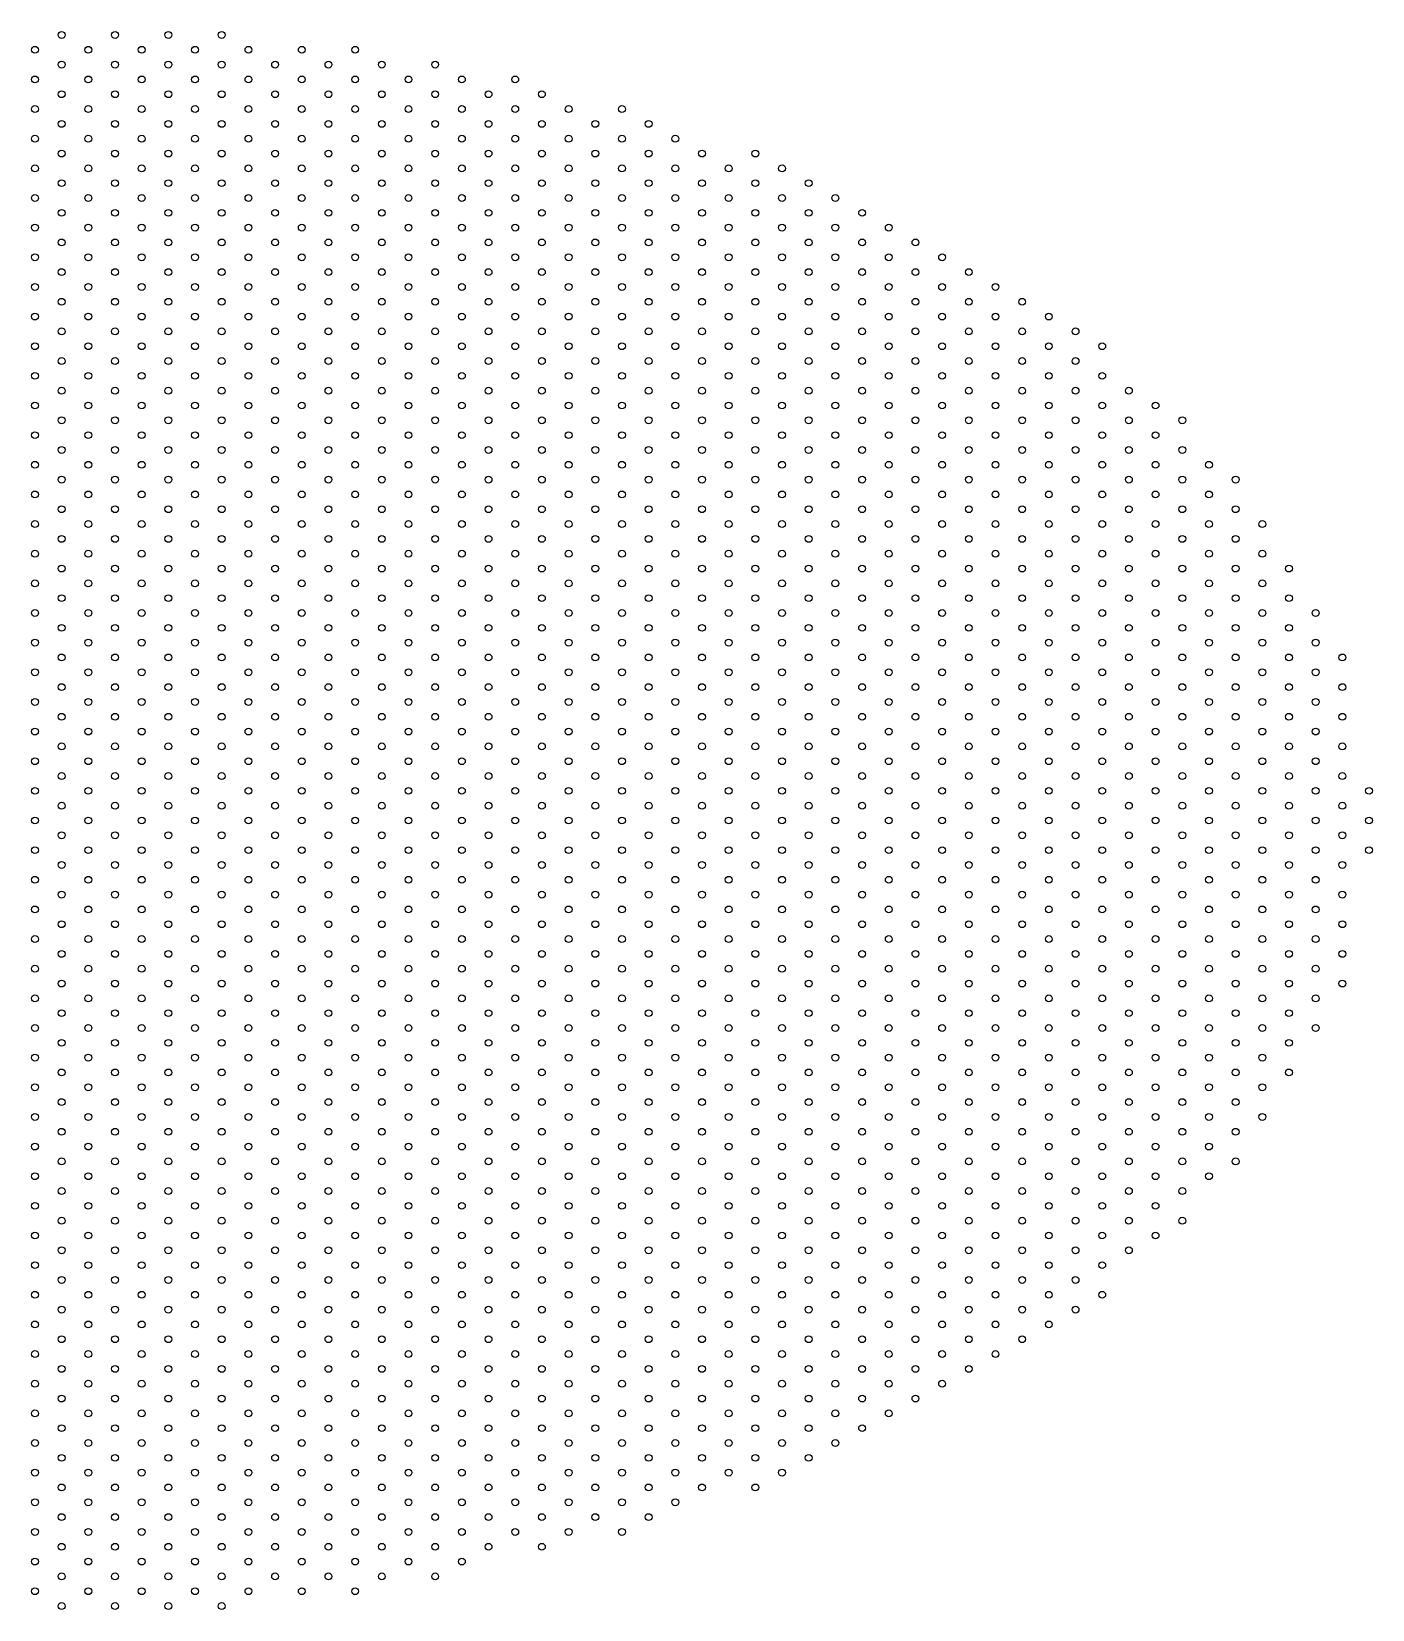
# Model space of a CAD drawing. Extents: x 13 to 806, y -460 to 4.
# Drawn here: x 412.8 to 806.3, y -459.5 to 3.6 of the extents above; entities that cross this region are included whole.
import ezdxf

# ---------------------------------------------------------------- set-up
doc = ezdxf.new("R2010")
doc.units = 0

msp = doc.modelspace()

# ---------------------------------------------------------------- linework, layer by layer
for centre in [(421.64, 2.6), (437.3, 2.6), (452.96, 2.6), (468.62, 2.6), (413.81, -1.75), (429.47, -1.75), (445.13, -1.75), (460.79, -1.75), (476.45, -1.75), (492.11, -1.75), (507.77, -1.75), (421.64, -6.1), (437.3, -6.1), (452.96, -6.1), (468.62, -6.1), (484.28, -6.1), (499.94, -6.1), (515.6, -6.1), (531.26, -6.1), (413.81, -10.45), (421.64, -14.8), (429.47, -10.45), (437.3, -14.8), (445.13, -10.45), (452.96, -14.8), (460.79, -10.45), (468.62, -14.8), (476.45, -10.45), (484.28, -14.8), (492.11, -10.45), (499.94, -14.8), (507.77, -10.45), (515.6, -14.8), (523.43, -10.45), (531.26, -14.8), (539.09, -10.45), (546.92, -14.8), (554.75, -10.45), (562.58, -14.8), (413.81, -19.15), (429.47, -19.15), (445.13, -19.15), (460.79, -19.15), (476.45, -19.15), (492.11, -19.15), (507.77, -19.15), (523.43, -19.15), (539.09, -19.15), (554.75, -19.15), (570.41, -19.15), (586.07, -19.15), (421.64, -23.5), (437.3, -23.5), (452.96, -23.5), (468.62, -23.5), (484.28, -23.5), (499.94, -23.5), (515.6, -23.5), (531.26, -23.5), (546.92, -23.5), (562.58, -23.5), (578.24, -23.5), (593.9, -23.5), (413.81, -27.85), (429.47, -27.85), (445.13, -27.85), (460.79, -27.85), (476.45, -27.85), (492.11, -27.85), (507.77, -27.85), (523.43, -27.85), (539.09, -27.85), (554.75, -27.85), (570.41, -27.85), (586.07, -27.85), (601.73, -27.85), (421.64, -32.2), (437.3, -32.2), (452.96, -32.2), (468.62, -32.2), (484.28, -32.2), (499.94, -32.2), (515.6, -32.2), (531.26, -32.2), (546.92, -32.2), (562.58, -32.2), (578.24, -32.2), (593.9, -32.2), (609.56, -32.2), (625.22, -32.2), (413.81, -36.55), (429.47, -36.55), (445.13, -36.55), (460.79, -36.55), (476.45, -36.55), (492.11, -36.55), (507.77, -36.55), (523.43, -36.55), (539.09, -36.55), (554.75, -36.55), (570.41, -36.55), (586.07, -36.55), (601.73, -36.55), (617.39, -36.55), (633.05, -36.55), (421.64, -40.9), (437.3, -40.9), (452.96, -40.9), (468.62, -40.9), (484.28, -40.9), (499.94, -40.9), (515.6, -40.9), (531.26, -40.9), (546.92, -40.9), (562.58, -40.9), (578.24, -40.9), (593.9, -40.9), (609.56, -40.9), (625.22, -40.9), (640.88, -40.9), (413.81, -45.25), (429.47, -45.25), (445.13, -45.25), (460.79, -45.25), (476.45, -45.25), (492.11, -45.25), (507.77, -45.25), (523.43, -45.25), (539.09, -45.25), (554.75, -45.25), (570.41, -45.25), (586.07, -45.25), (601.73, -45.25), (617.39, -45.25), (633.05, -45.25), (648.71, -45.25), (421.64, -49.6), (437.3, -49.6), (452.96, -49.6), (468.62, -49.6), (484.28, -49.6), (499.94, -49.6), (515.6, -49.6), (531.26, -49.6), (546.92, -49.6), (562.58, -49.6), (578.24, -49.6), (593.9, -49.6), (609.56, -49.6), (625.22, -49.6), (640.88, -49.6), (656.54, -49.6), (413.81, -53.95), (429.47, -53.95), (445.13, -53.95), (460.79, -53.95), (476.45, -53.95), (492.11, -53.95), (507.77, -53.95), (523.43, -53.95), (539.09, -53.95), (554.75, -53.95), (570.41, -53.95), (586.07, -53.95), (601.73, -53.95), (617.39, -53.95), (633.05, -53.95), (648.71, -53.95), (664.37, -53.95), (421.64, -58.3), (437.3, -58.3), (452.96, -58.3), (468.62, -58.3), (484.28, -58.3), (499.94, -58.3), (515.6, -58.3), (531.26, -58.3), (546.92, -58.3), (562.58, -58.3), (578.24, -58.3), (593.9, -58.3), (609.56, -58.3), (625.22, -58.3), (640.88, -58.3), (656.54, -58.3), (672.2, -58.3), (413.81, -62.65), (429.47, -62.65), (445.13, -62.65), (460.79, -62.65), (476.45, -62.65), (492.11, -62.65), (507.77, -62.65), (523.43, -62.65), (539.09, -62.65), (554.75, -62.65), (570.41, -62.65), (586.07, -62.65), (601.73, -62.65), (617.39, -62.65), (633.05, -62.65), (648.71, -62.65), (664.37, -62.65), (680.03, -62.65), (421.64, -67), (437.3, -67), (452.96, -67), (468.62, -67), (484.28, -67), (499.94, -67), (515.6, -67), (531.26, -67), (546.92, -67), (562.58, -67), (578.24, -67), (593.9, -67), (609.56, -67), (625.22, -67), (640.88, -67), (656.54, -67), (672.2, -67), (687.86, -67), (413.81, -71.35), (429.47, -71.35), (445.13, -71.35), (460.79, -71.35), (476.45, -71.35), (492.11, -71.35), (507.77, -71.35), (523.43, -71.35), (539.09, -71.35), (554.75, -71.35), (570.41, -71.35), (586.07, -71.35), (601.73, -71.35), (617.39, -71.35), (633.05, -71.35), (648.71, -71.35), (664.37, -71.35), (680.03, -71.35), (695.69, -71.35), (421.64, -75.7), (437.3, -75.7), (452.96, -75.7), (468.62, -75.7), (484.28, -75.7), (499.94, -75.7), (515.6, -75.7), (531.26, -75.7), (546.92, -75.7), (562.58, -75.7), (578.24, -75.7), (593.9, -75.7), (609.56, -75.7), (625.22, -75.7), (640.88, -75.7), (656.54, -75.7), (672.2, -75.7), (687.86, -75.7), (703.52, -75.7), (413.81, -80.05), (429.47, -80.05), (445.13, -80.05), (460.79, -80.05), (476.45, -80.05), (492.11, -80.05), (507.77, -80.05), (523.43, -80.05), (539.09, -80.05), (554.75, -80.05), (570.41, -80.05), (586.07, -80.05), (601.73, -80.05), (617.39, -80.05), (633.05, -80.05), (648.71, -80.05), (664.37, -80.05), (680.03, -80.05), (695.69, -80.05), (711.35, -80.05), (413.81, -88.75), (421.64, -84.4), (429.47, -88.75), (437.3, -84.4), (445.13, -88.75), (452.96, -84.4), (460.79, -88.75), (468.62, -84.4), (476.45, -88.75), (484.28, -84.4), (492.11, -88.75), (499.94, -84.4), (507.77, -88.75), (515.6, -84.4), (523.43, -88.75), (531.26, -84.4), (539.09, -88.75), (546.92, -84.4), (554.75, -88.75), (562.58, -84.4), (570.41, -88.75), (578.24, -84.4), (586.07, -88.75), (593.9, -84.4), (601.73, -88.75), (609.56, -84.4), (617.39, -88.75), (625.22, -84.4), (633.05, -88.75), (640.88, -84.4), (648.71, -88.75), (656.54, -84.4), (664.37, -88.75), (672.2, -84.4), (680.03, -88.75), (687.86, -84.4), (695.69, -88.75), (703.52, -84.4), (711.35, -88.75), (719.18, -84.4), (727.01, -88.75), (421.64, -93.1), (437.3, -93.1), (452.96, -93.1), (468.62, -93.1), (484.28, -93.1), (499.94, -93.1), (515.6, -93.1), (531.26, -93.1), (546.92, -93.1), (562.58, -93.1), (578.24, -93.1), (593.9, -93.1), (609.56, -93.1), (625.22, -93.1), (640.88, -93.1), (656.54, -93.1), (672.2, -93.1), (687.86, -93.1), (703.52, -93.1), (719.18, -93.1), (413.81, -97.45), (429.47, -97.45), (445.13, -97.45), (460.79, -97.45), (476.45, -97.45), (492.11, -97.45), (507.77, -97.45), (523.43, -97.45), (539.09, -97.45), (554.75, -97.45), (570.41, -97.45), (586.07, -97.45), (601.73, -97.45), (617.39, -97.45), (633.05, -97.45), (648.71, -97.45), (664.37, -97.45), (680.03, -97.45), (695.69, -97.45), (711.35, -97.45), (727.01, -97.45), (421.64, -101.8), (437.3, -101.8), (452.96, -101.8), (468.62, -101.8), (484.28, -101.8), (499.94, -101.8), (515.6, -101.8), (531.26, -101.8), (546.92, -101.8), (562.58, -101.8), (578.24, -101.8), (593.9, -101.8), (609.56, -101.8), (625.22, -101.8), (640.88, -101.8), (656.54, -101.8), (672.2, -101.8), (687.86, -101.8), (703.52, -101.8), (719.18, -101.8), (734.84, -101.8), (413.81, -106.15), (429.47, -106.15), (445.13, -106.15), (460.79, -106.15), (476.45, -106.15), (492.11, -106.15), (507.77, -106.15), (523.43, -106.15), (539.09, -106.15), (554.75, -106.15), (570.41, -106.15), (586.07, -106.15), (601.73, -106.15), (617.39, -106.15), (633.05, -106.15), (648.71, -106.15), (664.37, -106.15), (680.03, -106.15), (695.69, -106.15), (711.35, -106.15), (727.01, -106.15), (742.67, -106.15), (421.64, -110.5), (437.3, -110.5), (452.96, -110.5), (468.62, -110.5), (484.28, -110.5), (499.94, -110.5), (515.6, -110.5), (531.26, -110.5), (546.92, -110.5), (562.58, -110.5), (578.24, -110.5), (593.9, -110.5), (609.56, -110.5), (625.22, -110.5), (640.88, -110.5), (656.54, -110.5), (672.2, -110.5), (687.86, -110.5), (703.52, -110.5), (719.18, -110.5), (734.84, -110.5), (750.5, -110.5), (413.81, -114.85), (429.47, -114.85), (445.13, -114.85), (460.79, -114.85), (476.45, -114.85), (492.11, -114.85), (507.77, -114.85), (523.43, -114.85), (539.09, -114.85), (554.75, -114.85), (570.41, -114.85), (586.07, -114.85), (601.73, -114.85), (617.39, -114.85), (633.05, -114.85), (648.71, -114.85), (664.37, -114.85), (680.03, -114.85), (695.69, -114.85), (711.35, -114.85), (727.01, -114.85), (742.67, -114.85), (421.64, -119.2), (437.3, -119.2), (452.96, -119.2), (468.62, -119.2), (484.28, -119.2), (499.94, -119.2), (515.6, -119.2), (531.26, -119.2), (546.92, -119.2), (562.58, -119.2), (578.24, -119.2), (593.9, -119.2), (609.56, -119.2), (625.22, -119.2), (640.88, -119.2), (656.54, -119.2), (672.2, -119.2), (687.86, -119.2), (703.52, -119.2), (719.18, -119.2), (734.84, -119.2), (750.5, -119.2), (413.81, -123.55), (429.47, -123.55), (445.13, -123.55), (460.79, -123.55), (476.45, -123.55), (492.11, -123.55), (507.77, -123.55), (523.43, -123.55), (539.09, -123.55), (554.75, -123.55), (570.41, -123.55), (586.07, -123.55), (601.73, -123.55), (617.39, -123.55), (633.05, -123.55), (648.71, -123.55), (664.37, -123.55), (680.03, -123.55), (695.69, -123.55), (711.35, -123.55), (727.01, -123.55), (742.67, -123.55), (758.33, -123.55), (421.64, -127.9), (437.3, -127.9), (452.96, -127.9), (468.62, -127.9), (484.28, -127.9), (499.94, -127.9), (515.6, -127.9), (531.26, -127.9), (546.92, -127.9), (562.58, -127.9), (578.24, -127.9), (593.9, -127.9), (609.56, -127.9), (625.22, -127.9), (640.88, -127.9), (656.54, -127.9), (672.2, -127.9), (687.86, -127.9), (703.52, -127.9), (719.18, -127.9), (734.84, -127.9), (750.5, -127.9), (766.16, -127.9), (413.81, -132.25), (429.47, -132.25), (445.13, -132.25), (460.79, -132.25), (476.45, -132.25), (492.11, -132.25), (507.77, -132.25), (523.43, -132.25), (539.09, -132.25), (554.75, -132.25), (570.41, -132.25), (586.07, -132.25), (601.73, -132.25), (617.39, -132.25), (633.05, -132.25), (648.71, -132.25), (664.37, -132.25), (680.03, -132.25), (695.69, -132.25), (711.35, -132.25), (727.01, -132.25), (742.67, -132.25), (758.33, -132.25), (421.64, -136.6), (437.3, -136.6), (452.96, -136.6), (468.62, -136.6), (484.28, -136.6), (499.94, -136.6), (515.6, -136.6), (531.26, -136.6), (546.92, -136.6), (562.58, -136.6), (578.24, -136.6), (593.9, -136.6), (609.56, -136.6), (625.22, -136.6), (640.88, -136.6), (656.54, -136.6), (672.2, -136.6), (687.86, -136.6), (703.52, -136.6), (719.18, -136.6), (734.84, -136.6), (750.5, -136.6), (766.16, -136.6), (413.81, -140.95), (429.47, -140.95), (445.13, -140.95), (460.79, -140.95), (476.45, -140.95), (492.11, -140.95), (507.77, -140.95), (523.43, -140.95), (539.09, -140.95), (554.75, -140.95), (570.41, -140.95), (586.07, -140.95), (601.73, -140.95), (617.39, -140.95), (633.05, -140.95), (648.71, -140.95), (664.37, -140.95), (680.03, -140.95), (695.69, -140.95), (711.35, -140.95), (727.01, -140.95), (742.67, -140.95), (758.33, -140.95), (773.99, -140.95), (421.64, -145.3), (437.3, -145.3), (452.96, -145.3), (468.62, -145.3), (484.28, -145.3), (499.94, -145.3), (515.6, -145.3), (531.26, -145.3), (546.92, -145.3), (562.58, -145.3), (578.24, -145.3), (593.9, -145.3), (609.56, -145.3), (625.22, -145.3), (640.88, -145.3), (656.54, -145.3), (672.2, -145.3), (687.86, -145.3), (703.52, -145.3), (719.18, -145.3), (734.84, -145.3), (750.5, -145.3), (766.16, -145.3), (413.81, -149.65), (429.47, -149.65), (445.13, -149.65), (460.79, -149.65), (476.45, -149.65), (492.11, -149.65), (507.77, -149.65), (523.43, -149.65), (539.09, -149.65), (554.75, -149.65), (570.41, -149.65), (586.07, -149.65), (601.73, -149.65), (617.39, -149.65), (633.05, -149.65), (648.71, -149.65), (664.37, -149.65), (680.03, -149.65), (695.69, -149.65), (711.35, -149.65), (727.01, -149.65), (742.67, -149.65), (758.33, -149.65), (773.99, -149.65), (413.81, -158.35), (421.64, -154), (429.47, -158.35), (437.3, -154), (445.13, -158.35), (452.96, -154), (460.79, -158.35), (468.62, -154), (476.45, -158.35), (484.28, -154), (492.11, -158.35), (499.94, -154), (507.77, -158.35), (515.6, -154), (523.43, -158.35), (531.26, -154), (539.09, -158.35), (546.92, -154), (554.75, -158.35), (562.58, -154), (570.41, -158.35), (578.24, -154), (586.07, -158.35), (593.9, -154), (601.73, -158.35), (609.56, -154), (617.39, -158.35), (625.22, -154), (633.05, -158.35), (640.88, -154), (648.71, -158.35), (656.54, -154), (664.37, -158.35), (672.2, -154), (680.03, -158.35), (687.86, -154), (695.69, -158.35), (703.52, -154), (711.35, -158.35), (719.18, -154), (727.01, -158.35), (734.84, -154), (742.67, -158.35), (750.5, -154), (758.33, -158.35), (766.16, -154), (773.99, -158.35), (781.82, -154), (421.64, -162.7), (437.3, -162.7), (452.96, -162.7), (468.62, -162.7), (484.28, -162.7), (499.94, -162.7), (515.6, -162.7), (531.26, -162.7), (546.92, -162.7), (562.58, -162.7), (578.24, -162.7), (593.9, -162.7), (609.56, -162.7), (625.22, -162.7), (640.88, -162.7), (656.54, -162.7), (672.2, -162.7), (687.86, -162.7), (703.52, -162.7), (719.18, -162.7), (734.84, -162.7), (750.5, -162.7), (766.16, -162.7), (781.82, -162.7), (413.81, -167.05), (429.47, -167.05), (445.13, -167.05), (460.79, -167.05), (476.45, -167.05), (492.11, -167.05), (507.77, -167.05), (523.43, -167.05), (539.09, -167.05), (554.75, -167.05), (570.41, -167.05), (586.07, -167.05), (601.73, -167.05), (617.39, -167.05), (633.05, -167.05), (648.71, -167.05), (664.37, -167.05), (680.03, -167.05), (695.69, -167.05), (711.35, -167.05), (727.01, -167.05), (742.67, -167.05), (758.33, -167.05), (773.99, -167.05), (789.65, -167.05), (421.64, -171.4), (437.3, -171.4), (452.96, -171.4), (468.62, -171.4), (484.28, -171.4), (499.94, -171.4), (515.6, -171.4), (531.26, -171.4), (546.92, -171.4), (562.58, -171.4), (578.24, -171.4), (593.9, -171.4), (609.56, -171.4), (625.22, -171.4), (640.88, -171.4), (656.54, -171.4), (672.2, -171.4), (687.86, -171.4), (703.52, -171.4), (719.18, -171.4), (734.84, -171.4), (750.5, -171.4), (766.16, -171.4), (781.82, -171.4), (413.81, -175.75), (429.47, -175.75), (445.13, -175.75), (460.79, -175.75), (476.45, -175.75), (492.11, -175.75), (507.77, -175.75), (523.43, -175.75), (539.09, -175.75), (554.75, -175.75), (570.41, -175.75), (586.07, -175.75), (601.73, -175.75), (617.39, -175.75), (633.05, -175.75), (648.71, -175.75), (664.37, -175.75), (680.03, -175.75), (695.69, -175.75), (711.35, -175.75), (727.01, -175.75), (742.67, -175.75), (758.33, -175.75), (773.99, -175.75), (789.65, -175.75), (421.64, -180.1), (437.3, -180.1), (452.96, -180.1), (468.62, -180.1), (484.28, -180.1), (499.94, -180.1), (515.6, -180.1), (531.26, -180.1), (546.92, -180.1), (562.58, -180.1), (578.24, -180.1), (593.9, -180.1), (609.56, -180.1), (625.22, -180.1), (640.88, -180.1), (656.54, -180.1), (672.2, -180.1), (687.86, -180.1), (703.52, -180.1), (719.18, -180.1), (734.84, -180.1), (750.5, -180.1), (766.16, -180.1), (781.82, -180.1), (797.48, -180.1), (413.81, -184.45), (429.47, -184.45), (445.13, -184.45), (460.79, -184.45), (476.45, -184.45), (492.11, -184.45), (507.77, -184.45), (523.43, -184.45), (539.09, -184.45), (554.75, -184.45), (570.41, -184.45), (586.07, -184.45), (601.73, -184.45), (617.39, -184.45), (633.05, -184.45), (648.71, -184.45), (664.37, -184.45), (680.03, -184.45), (695.69, -184.45), (711.35, -184.45), (727.01, -184.45), (742.67, -184.45), (758.33, -184.45), (773.99, -184.45), (789.65, -184.45), (421.64, -188.8), (437.3, -188.8), (452.96, -188.8), (468.62, -188.8), (484.28, -188.8), (499.94, -188.8), (515.6, -188.8), (531.26, -188.8), (546.92, -188.8), (562.58, -188.8), (578.24, -188.8), (593.9, -188.8), (609.56, -188.8), (625.22, -188.8), (640.88, -188.8), (656.54, -188.8), (672.2, -188.8), (687.86, -188.8), (703.52, -188.8), (719.18, -188.8), (734.84, -188.8), (750.5, -188.8), (766.16, -188.8), (781.82, -188.8), (797.48, -188.8), (413.81, -193.15), (429.47, -193.15), (445.13, -193.15), (460.79, -193.15), (476.45, -193.15), (492.11, -193.15), (507.77, -193.15), (523.43, -193.15), (539.09, -193.15), (554.75, -193.15), (570.41, -193.15), (586.07, -193.15), (601.73, -193.15), (617.39, -193.15), (633.05, -193.15), (648.71, -193.15), (664.37, -193.15), (680.03, -193.15), (695.69, -193.15), (711.35, -193.15), (727.01, -193.15), (742.67, -193.15), (758.33, -193.15), (773.99, -193.15), (789.65, -193.15), (421.64, -197.5), (437.3, -197.5), (452.96, -197.5), (468.62, -197.5), (484.28, -197.5), (499.94, -197.5), (515.6, -197.5), (531.26, -197.5), (546.92, -197.5), (562.58, -197.5), (578.24, -197.5), (593.9, -197.5), (609.56, -197.5), (625.22, -197.5), (640.88, -197.5), (656.54, -197.5), (672.2, -197.5), (687.86, -197.5), (703.52, -197.5), (719.18, -197.5), (734.84, -197.5), (750.5, -197.5), (766.16, -197.5), (781.82, -197.5), (797.48, -197.5), (413.81, -201.85), (429.47, -201.85), (445.13, -201.85), (460.79, -201.85), (476.45, -201.85), (492.11, -201.85), (507.77, -201.85), (523.43, -201.85), (539.09, -201.85), (554.75, -201.85), (570.41, -201.85), (586.07, -201.85), (601.73, -201.85), (617.39, -201.85), (633.05, -201.85), (648.71, -201.85), (664.37, -201.85), (680.03, -201.85), (695.69, -201.85), (711.35, -201.85), (727.01, -201.85), (742.67, -201.85), (758.33, -201.85), (773.99, -201.85), (789.65, -201.85), (421.64, -206.2), (437.3, -206.2), (452.96, -206.2), (468.62, -206.2), (484.28, -206.2), (499.94, -206.2), (515.6, -206.2), (531.26, -206.2), (546.92, -206.2), (562.58, -206.2), (578.24, -206.2), (593.9, -206.2), (609.56, -206.2), (625.22, -206.2), (640.88, -206.2), (656.54, -206.2), (672.2, -206.2), (687.86, -206.2), (703.52, -206.2), (719.18, -206.2), (734.84, -206.2), (750.5, -206.2), (766.16, -206.2), (781.82, -206.2), (797.48, -206.2), (413.81, -210.55), (429.47, -210.55), (445.13, -210.55), (460.79, -210.55), (476.45, -210.55), (492.11, -210.55), (507.77, -210.55), (523.43, -210.55), (539.09, -210.55), (554.75, -210.55), (570.41, -210.55), (586.07, -210.55), (601.73, -210.55), (617.39, -210.55), (633.05, -210.55), (648.71, -210.55), (664.37, -210.55), (680.03, -210.55), (695.69, -210.55), (711.35, -210.55), (727.01, -210.55), (742.67, -210.55), (758.33, -210.55), (773.99, -210.55), (789.65, -210.55), (421.64, -214.9), (437.3, -214.9), (452.96, -214.9), (468.62, -214.9), (484.28, -214.9), (499.94, -214.9), (515.6, -214.9), (531.26, -214.9), (546.92, -214.9), (562.58, -214.9), (578.24, -214.9), (593.9, -214.9), (609.56, -214.9), (625.22, -214.9), (640.88, -214.9), (656.54, -214.9), (672.2, -214.9), (687.86, -214.9), (703.52, -214.9), (719.18, -214.9), (734.84, -214.9), (750.5, -214.9), (766.16, -214.9), (781.82, -214.9), (797.48, -214.9), (413.81, -219.25), (429.47, -219.25), (445.13, -219.25), (460.79, -219.25), (476.45, -219.25), (492.11, -219.25), (507.77, -219.25), (523.43, -219.25), (539.09, -219.25), (554.75, -219.25), (570.41, -219.25), (586.07, -219.25), (601.73, -219.25), (617.39, -219.25), (633.05, -219.25), (648.71, -219.25), (664.37, -219.25), (680.03, -219.25), (695.69, -219.25), (711.35, -219.25), (727.01, -219.25), (742.67, -219.25), (758.33, -219.25), (773.99, -219.25), (789.65, -219.25), (805.31, -219.25), (421.64, -223.6), (437.3, -223.6), (452.96, -223.6), (468.62, -223.6), (484.28, -223.6), (499.94, -223.6), (515.6, -223.6), (531.26, -223.6), (546.92, -223.6), (562.58, -223.6), (578.24, -223.6), (593.9, -223.6), (609.56, -223.6), (625.22, -223.6), (640.88, -223.6), (656.54, -223.6), (672.2, -223.6), (687.86, -223.6), (703.52, -223.6), (719.18, -223.6), (734.84, -223.6), (750.5, -223.6), (766.16, -223.6), (781.82, -223.6), (797.48, -223.6), (413.81, -227.95), (421.64, -232.3), (429.47, -227.95), (437.3, -232.3), (445.13, -227.95), (452.96, -232.3), (460.79, -227.95), (468.62, -232.3), (476.45, -227.95), (484.28, -232.3), (492.11, -227.95), (499.94, -232.3), (507.77, -227.95), (515.6, -232.3), (523.43, -227.95), (531.26, -232.3), (539.09, -227.95), (546.92, -232.3), (554.75, -227.95), (562.58, -232.3), (570.41, -227.95), (578.24, -232.3), (586.07, -227.95), (593.9, -232.3), (601.73, -227.95), (609.56, -232.3), (617.39, -227.95), (625.22, -232.3), (633.05, -227.95), (640.88, -232.3), (648.71, -227.95), (656.54, -232.3), (664.37, -227.95), (672.2, -232.3), (680.03, -227.95), (687.86, -232.3), (695.69, -227.95), (703.52, -232.3), (711.35, -227.95), (719.18, -232.3), (727.01, -227.95), (734.84, -232.3), (742.67, -227.95), (750.5, -232.3), (758.33, -227.95), (766.16, -232.3), (773.99, -227.95), (781.82, -232.3), (789.65, -227.95), (797.48, -232.3), (805.31, -227.95), (413.81, -236.65), (429.47, -236.65), (445.13, -236.65), (460.79, -236.65), (476.45, -236.65), (492.11, -236.65), (507.77, -236.65), (523.43, -236.65), (539.09, -236.65), (554.75, -236.65), (570.41, -236.65), (586.07, -236.65), (601.73, -236.65), (617.39, -236.65), (633.05, -236.65), (648.71, -236.65), (664.37, -236.65), (680.03, -236.65), (695.69, -236.65), (711.35, -236.65), (727.01, -236.65), (742.67, -236.65), (758.33, -236.65), (773.99, -236.65), (789.65, -236.65), (805.31, -236.65), (421.64, -241), (437.3, -241), (452.96, -241), (468.62, -241), (484.28, -241), (499.94, -241), (515.6, -241), (531.26, -241), (546.92, -241), (562.58, -241), (578.24, -241), (593.9, -241), (609.56, -241), (625.22, -241), (640.88, -241), (656.54, -241), (672.2, -241), (687.86, -241), (703.52, -241), (719.18, -241), (734.84, -241), (750.5, -241), (766.16, -241), (781.82, -241), (797.48, -241), (413.81, -245.35), (429.47, -245.35), (445.13, -245.35), (460.79, -245.35), (476.45, -245.35), (492.11, -245.35), (507.77, -245.35), (523.43, -245.35), (539.09, -245.35), (554.75, -245.35), (570.41, -245.35), (586.07, -245.35), (601.73, -245.35), (617.39, -245.35), (633.05, -245.35), (648.71, -245.35), (664.37, -245.35), (680.03, -245.35), (695.69, -245.35), (711.35, -245.35), (727.01, -245.35), (742.67, -245.35), (758.33, -245.35), (773.99, -245.35), (789.65, -245.35), (421.64, -249.7), (437.3, -249.7), (452.96, -249.7), (468.62, -249.7), (484.28, -249.7), (499.94, -249.7), (515.6, -249.7), (531.26, -249.7), (546.92, -249.7), (562.58, -249.7), (578.24, -249.7), (593.9, -249.7), (609.56, -249.7), (625.22, -249.7), (640.88, -249.7), (656.54, -249.7), (672.2, -249.7), (687.86, -249.7), (703.52, -249.7), (719.18, -249.7), (734.84, -249.7), (750.5, -249.7), (766.16, -249.7), (781.82, -249.7), (797.48, -249.7), (413.81, -254.05), (429.47, -254.05), (445.13, -254.05), (460.79, -254.05), (476.45, -254.05), (492.11, -254.05), (507.77, -254.05), (523.43, -254.05), (539.09, -254.05), (554.75, -254.05), (570.41, -254.05), (586.07, -254.05), (601.73, -254.05), (617.39, -254.05), (633.05, -254.05), (648.71, -254.05), (664.37, -254.05), (680.03, -254.05), (695.69, -254.05), (711.35, -254.05), (727.01, -254.05), (742.67, -254.05), (758.33, -254.05), (773.99, -254.05), (789.65, -254.05), (421.64, -258.4), (437.3, -258.4), (452.96, -258.4), (468.62, -258.4), (484.28, -258.4), (499.94, -258.4), (515.6, -258.4), (531.26, -258.4), (546.92, -258.4), (562.58, -258.4), (578.24, -258.4), (593.9, -258.4), (609.56, -258.4), (625.22, -258.4), (640.88, -258.4), (656.54, -258.4), (672.2, -258.4), (687.86, -258.4), (703.52, -258.4), (719.18, -258.4), (734.84, -258.4), (750.5, -258.4), (766.16, -258.4), (781.82, -258.4), (797.48, -258.4), (413.81, -262.75), (429.47, -262.75), (445.13, -262.75), (460.79, -262.75), (476.45, -262.75), (492.11, -262.75), (507.77, -262.75), (523.43, -262.75), (539.09, -262.75), (554.75, -262.75), (570.41, -262.75), (586.07, -262.75), (601.73, -262.75), (617.39, -262.75), (633.05, -262.75), (648.71, -262.75), (664.37, -262.75), (680.03, -262.75), (695.69, -262.75), (711.35, -262.75), (727.01, -262.75), (742.67, -262.75), (758.33, -262.75), (773.99, -262.75), (789.65, -262.75), (421.64, -267.1), (437.3, -267.1), (452.96, -267.1), (468.62, -267.1), (484.28, -267.1), (499.94, -267.1), (515.6, -267.1), (531.26, -267.1), (546.92, -267.1), (562.58, -267.1), (578.24, -267.1), (593.9, -267.1), (609.56, -267.1), (625.22, -267.1), (640.88, -267.1), (656.54, -267.1), (672.2, -267.1), (687.86, -267.1), (703.52, -267.1), (719.18, -267.1), (734.84, -267.1), (750.5, -267.1), (766.16, -267.1), (781.82, -267.1), (797.48, -267.1), (413.81, -271.45), (429.47, -271.45), (445.13, -271.45), (460.79, -271.45), (476.45, -271.45), (492.11, -271.45), (507.77, -271.45), (523.43, -271.45), (539.09, -271.45), (554.75, -271.45), (570.41, -271.45), (586.07, -271.45), (601.73, -271.45), (617.39, -271.45), (633.05, -271.45), (648.71, -271.45), (664.37, -271.45), (680.03, -271.45), (695.69, -271.45), (711.35, -271.45), (727.01, -271.45), (742.67, -271.45), (758.33, -271.45), (773.99, -271.45), (789.65, -271.45), (421.64, -275.8), (437.3, -275.8), (452.96, -275.8), (468.62, -275.8), (484.28, -275.8), (499.94, -275.8), (515.6, -275.8), (531.26, -275.8), (546.92, -275.8), (562.58, -275.8), (578.24, -275.8), (593.9, -275.8), (609.56, -275.8), (625.22, -275.8), (640.88, -275.8), (656.54, -275.8), (672.2, -275.8), (687.86, -275.8), (703.52, -275.8), (719.18, -275.8), (734.84, -275.8), (750.5, -275.8), (766.16, -275.8), (781.82, -275.8), (797.48, -275.8), (413.81, -280.15), (429.47, -280.15), (445.13, -280.15), (460.79, -280.15), (476.45, -280.15), (492.11, -280.15), (507.77, -280.15), (523.43, -280.15), (539.09, -280.15), (554.75, -280.15), (570.41, -280.15), (586.07, -280.15), (601.73, -280.15), (617.39, -280.15), (633.05, -280.15), (648.71, -280.15), (664.37, -280.15), (680.03, -280.15), (695.69, -280.15), (711.35, -280.15), (727.01, -280.15), (742.67, -280.15), (758.33, -280.15), (773.99, -280.15), (789.65, -280.15), (421.64, -284.5), (437.3, -284.5), (452.96, -284.5), (468.62, -284.5), (484.28, -284.5), (499.94, -284.5), (515.6, -284.5), (531.26, -284.5), (546.92, -284.5), (562.58, -284.5), (578.24, -284.5), (593.9, -284.5), (609.56, -284.5), (625.22, -284.5), (640.88, -284.5), (656.54, -284.5), (672.2, -284.5), (687.86, -284.5), (703.52, -284.5), (719.18, -284.5), (734.84, -284.5), (750.5, -284.5), (766.16, -284.5), (781.82, -284.5), (413.81, -288.85), (429.47, -288.85), (445.13, -288.85), (460.79, -288.85), (476.45, -288.85), (492.11, -288.85), (507.77, -288.85), (523.43, -288.85), (539.09, -288.85), (554.75, -288.85), (570.41, -288.85), (586.07, -288.85), (601.73, -288.85), (617.39, -288.85), (633.05, -288.85), (648.71, -288.85), (664.37, -288.85), (680.03, -288.85), (695.69, -288.85), (711.35, -288.85), (727.01, -288.85), (742.67, -288.85), (758.33, -288.85), (773.99, -288.85), (789.65, -288.85), (421.64, -293.2), (437.3, -293.2), (452.96, -293.2), (468.62, -293.2), (484.28, -293.2), (499.94, -293.2), (515.6, -293.2), (531.26, -293.2), (546.92, -293.2), (562.58, -293.2), (578.24, -293.2), (593.9, -293.2), (609.56, -293.2), (625.22, -293.2), (640.88, -293.2), (656.54, -293.2), (672.2, -293.2), (687.86, -293.2), (703.52, -293.2), (719.18, -293.2), (734.84, -293.2), (750.5, -293.2), (766.16, -293.2), (781.82, -293.2), (413.81, -297.55), (421.64, -301.9), (429.47, -297.55), (437.3, -301.9), (445.13, -297.55), (452.96, -301.9), (460.79, -297.55), (468.62, -301.9), (476.45, -297.55), (484.28, -301.9), (492.11, -297.55), (499.94, -301.9), (507.77, -297.55), (515.6, -301.9), (523.43, -297.55), (531.26, -301.9), (539.09, -297.55), (546.92, -301.9), (554.75, -297.55), (562.58, -301.9), (570.41, -297.55), (578.24, -301.9), (586.07, -297.55), (593.9, -301.9), (601.73, -297.55), (609.56, -301.9), (617.39, -297.55), (625.22, -301.9), (633.05, -297.55), (640.88, -301.9), (648.71, -297.55), (656.54, -301.9), (664.37, -297.55), (672.2, -301.9), (680.03, -297.55), (687.86, -301.9), (695.69, -297.55), (703.52, -301.9), (711.35, -297.55), (719.18, -301.9), (727.01, -297.55), (734.84, -301.9), (742.67, -297.55), (750.5, -301.9), (758.33, -297.55), (766.16, -301.9), (773.99, -297.55), (781.82, -301.9), (413.81, -306.25), (429.47, -306.25), (445.13, -306.25), (460.79, -306.25), (476.45, -306.25), (492.11, -306.25), (507.77, -306.25), (523.43, -306.25), (539.09, -306.25), (554.75, -306.25), (570.41, -306.25), (586.07, -306.25), (601.73, -306.25), (617.39, -306.25), (633.05, -306.25), (648.71, -306.25), (664.37, -306.25), (680.03, -306.25), (695.69, -306.25), (711.35, -306.25), (727.01, -306.25), (742.67, -306.25), (758.33, -306.25), (773.99, -306.25), (421.64, -310.6), (437.3, -310.6), (452.96, -310.6), (468.62, -310.6), (484.28, -310.6), (499.94, -310.6), (515.6, -310.6), (531.26, -310.6), (546.92, -310.6), (562.58, -310.6), (578.24, -310.6), (593.9, -310.6), (609.56, -310.6), (625.22, -310.6), (640.88, -310.6), (656.54, -310.6), (672.2, -310.6), (687.86, -310.6), (703.52, -310.6), (719.18, -310.6), (734.84, -310.6), (750.5, -310.6), (766.16, -310.6), (413.81, -314.95), (429.47, -314.95), (445.13, -314.95), (460.79, -314.95), (476.45, -314.95), (492.11, -314.95), (507.77, -314.95), (523.43, -314.95), (539.09, -314.95), (554.75, -314.95), (570.41, -314.95), (586.07, -314.95), (601.73, -314.95), (617.39, -314.95), (633.05, -314.95), (648.71, -314.95), (664.37, -314.95), (680.03, -314.95), (695.69, -314.95), (711.35, -314.95), (727.01, -314.95), (742.67, -314.95), (758.33, -314.95), (773.99, -314.95), (421.64, -319.3), (437.3, -319.3), (452.96, -319.3), (468.62, -319.3), (484.28, -319.3), (499.94, -319.3), (515.6, -319.3), (531.26, -319.3), (546.92, -319.3), (562.58, -319.3), (578.24, -319.3), (593.9, -319.3), (609.56, -319.3), (625.22, -319.3), (640.88, -319.3), (656.54, -319.3), (672.2, -319.3), (687.86, -319.3), (703.52, -319.3), (719.18, -319.3), (734.84, -319.3), (750.5, -319.3), (766.16, -319.3), (413.81, -323.65), (429.47, -323.65), (445.13, -323.65), (460.79, -323.65), (476.45, -323.65), (492.11, -323.65), (507.77, -323.65), (523.43, -323.65), (539.09, -323.65), (554.75, -323.65), (570.41, -323.65), (586.07, -323.65), (601.73, -323.65), (617.39, -323.65), (633.05, -323.65), (648.71, -323.65), (664.37, -323.65), (680.03, -323.65), (695.69, -323.65), (711.35, -323.65), (727.01, -323.65), (742.67, -323.65), (758.33, -323.65), (421.64, -328), (437.3, -328), (452.96, -328), (468.62, -328), (484.28, -328), (499.94, -328), (515.6, -328), (531.26, -328), (546.92, -328), (562.58, -328), (578.24, -328), (593.9, -328), (609.56, -328), (625.22, -328), (640.88, -328), (656.54, -328), (672.2, -328), (687.86, -328), (703.52, -328), (719.18, -328), (734.84, -328), (750.5, -328), (766.16, -328), (413.81, -332.35), (429.47, -332.35), (445.13, -332.35), (460.79, -332.35), (476.45, -332.35), (492.11, -332.35), (507.77, -332.35), (523.43, -332.35), (539.09, -332.35), (554.75, -332.35), (570.41, -332.35), (586.07, -332.35), (601.73, -332.35), (617.39, -332.35), (633.05, -332.35), (648.71, -332.35), (664.37, -332.35), (680.03, -332.35), (695.69, -332.35), (711.35, -332.35), (727.01, -332.35), (742.67, -332.35), (758.33, -332.35), (421.64, -336.7), (437.3, -336.7), (452.96, -336.7), (468.62, -336.7), (484.28, -336.7), (499.94, -336.7), (515.6, -336.7), (531.26, -336.7), (546.92, -336.7), (562.58, -336.7), (578.24, -336.7), (593.9, -336.7), (609.56, -336.7), (625.22, -336.7), (640.88, -336.7), (656.54, -336.7), (672.2, -336.7), (687.86, -336.7), (703.52, -336.7), (719.18, -336.7), (734.84, -336.7), (750.5, -336.7), (413.81, -341.05), (429.47, -341.05), (445.13, -341.05), (460.79, -341.05), (476.45, -341.05), (492.11, -341.05), (507.77, -341.05), (523.43, -341.05), (539.09, -341.05), (554.75, -341.05), (570.41, -341.05), (586.07, -341.05), (601.73, -341.05), (617.39, -341.05), (633.05, -341.05), (648.71, -341.05), (664.37, -341.05), (680.03, -341.05), (695.69, -341.05), (711.35, -341.05), (727.01, -341.05), (742.67, -341.05), (421.64, -345.4), (437.3, -345.4), (452.96, -345.4), (468.62, -345.4), (484.28, -345.4), (499.94, -345.4), (515.6, -345.4), (531.26, -345.4), (546.92, -345.4), (562.58, -345.4), (578.24, -345.4), (593.9, -345.4), (609.56, -345.4), (625.22, -345.4), (640.88, -345.4), (656.54, -345.4), (672.2, -345.4), (687.86, -345.4), (703.52, -345.4), (719.18, -345.4), (734.84, -345.4), (750.5, -345.4), (413.81, -349.75), (429.47, -349.75), (445.13, -349.75), (460.79, -349.75), (476.45, -349.75), (492.11, -349.75), (507.77, -349.75), (523.43, -349.75), (539.09, -349.75), (554.75, -349.75), (570.41, -349.75), (586.07, -349.75), (601.73, -349.75), (617.39, -349.75), (633.05, -349.75), (648.71, -349.75), (664.37, -349.75), (680.03, -349.75), (695.69, -349.75), (711.35, -349.75), (727.01, -349.75), (742.67, -349.75), (421.64, -354.1), (437.3, -354.1), (452.96, -354.1), (468.62, -354.1), (484.28, -354.1), (499.94, -354.1), (515.6, -354.1), (531.26, -354.1), (546.92, -354.1), (562.58, -354.1), (578.24, -354.1), (593.9, -354.1), (609.56, -354.1), (625.22, -354.1), (640.88, -354.1), (656.54, -354.1), (672.2, -354.1), (687.86, -354.1), (703.52, -354.1), (719.18, -354.1), (734.84, -354.1), (413.81, -358.45), (429.47, -358.45), (445.13, -358.45), (460.79, -358.45), (476.45, -358.45), (492.11, -358.45), (507.77, -358.45), (523.43, -358.45), (539.09, -358.45), (554.75, -358.45), (570.41, -358.45), (586.07, -358.45), (601.73, -358.45), (617.39, -358.45), (633.05, -358.45), (648.71, -358.45), (664.37, -358.45), (680.03, -358.45), (695.69, -358.45), (711.35, -358.45), (727.01, -358.45), (421.64, -362.8), (437.3, -362.8), (452.96, -362.8), (468.62, -362.8), (484.28, -362.8), (499.94, -362.8), (515.6, -362.8), (531.26, -362.8), (546.92, -362.8), (562.58, -362.8), (578.24, -362.8), (593.9, -362.8), (609.56, -362.8), (625.22, -362.8), (640.88, -362.8), (656.54, -362.8), (672.2, -362.8), (687.86, -362.8), (703.52, -362.8), (719.18, -362.8), (413.81, -367.15), (429.47, -367.15), (445.13, -367.15), (460.79, -367.15), (476.45, -367.15), (492.11, -367.15), (507.77, -367.15), (523.43, -367.15), (539.09, -367.15), (554.75, -367.15), (570.41, -367.15), (586.07, -367.15), (601.73, -367.15), (617.39, -367.15), (633.05, -367.15), (648.71, -367.15), (664.37, -367.15), (680.03, -367.15), (695.69, -367.15), (711.35, -367.15), (727.01, -367.15), (413.81, -375.85), (421.64, -371.5), (429.47, -375.85), (437.3, -371.5), (445.13, -375.85), (452.96, -371.5), (460.79, -375.85), (468.62, -371.5), (476.45, -375.85), (484.28, -371.5), (492.11, -375.85), (499.94, -371.5), (507.77, -375.85), (515.6, -371.5), (523.43, -375.85), (531.26, -371.5), (539.09, -375.85), (546.92, -371.5), (554.75, -375.85), (562.58, -371.5), (570.41, -375.85), (578.24, -371.5), (586.07, -375.85), (593.9, -371.5), (601.73, -375.85), (609.56, -371.5), (617.39, -375.85), (625.22, -371.5), (633.05, -375.85), (640.88, -371.5), (648.71, -375.85), (656.54, -371.5), (664.37, -375.85), (672.2, -371.5), (680.03, -375.85), (687.86, -371.5), (695.69, -375.85), (703.52, -371.5), (711.35, -375.85), (719.18, -371.5), (421.64, -380.2), (437.3, -380.2), (452.96, -380.2), (468.62, -380.2), (484.28, -380.2), (499.94, -380.2), (515.6, -380.2), (531.26, -380.2), (546.92, -380.2), (562.58, -380.2), (578.24, -380.2), (593.9, -380.2), (609.56, -380.2), (625.22, -380.2), (640.88, -380.2), (656.54, -380.2), (672.2, -380.2), (687.86, -380.2), (703.52, -380.2), (413.81, -384.55), (429.47, -384.55), (445.13, -384.55), (460.79, -384.55), (476.45, -384.55), (492.11, -384.55), (507.77, -384.55), (523.43, -384.55), (539.09, -384.55), (554.75, -384.55), (570.41, -384.55), (586.07, -384.55), (601.73, -384.55), (617.39, -384.55), (633.05, -384.55), (648.71, -384.55), (664.37, -384.55), (680.03, -384.55), (695.69, -384.55), (421.64, -388.9), (437.3, -388.9), (452.96, -388.9), (468.62, -388.9), (484.28, -388.9), (499.94, -388.9), (515.6, -388.9), (531.26, -388.9), (546.92, -388.9), (562.58, -388.9), (578.24, -388.9), (593.9, -388.9), (609.56, -388.9), (625.22, -388.9), (640.88, -388.9), (656.54, -388.9), (672.2, -388.9), (687.86, -388.9), (413.81, -393.25), (429.47, -393.25), (445.13, -393.25), (460.79, -393.25), (476.45, -393.25), (492.11, -393.25), (507.77, -393.25), (523.43, -393.25), (539.09, -393.25), (554.75, -393.25), (570.41, -393.25), (586.07, -393.25), (601.73, -393.25), (617.39, -393.25), (633.05, -393.25), (648.71, -393.25), (664.37, -393.25), (680.03, -393.25), (421.64, -397.6), (437.3, -397.6), (452.96, -397.6), (468.62, -397.6), (484.28, -397.6), (499.94, -397.6), (515.6, -397.6), (531.26, -397.6), (546.92, -397.6), (562.58, -397.6), (578.24, -397.6), (593.9, -397.6), (609.56, -397.6), (625.22, -397.6), (640.88, -397.6), (656.54, -397.6), (672.2, -397.6), (413.81, -401.95), (429.47, -401.95), (445.13, -401.95), (460.79, -401.95), (476.45, -401.95), (492.11, -401.95), (507.77, -401.95), (523.43, -401.95), (539.09, -401.95), (554.75, -401.95), (570.41, -401.95), (586.07, -401.95), (601.73, -401.95), (617.39, -401.95), (633.05, -401.95), (648.71, -401.95), (664.37, -401.95), (421.64, -406.3), (437.3, -406.3), (452.96, -406.3), (468.62, -406.3), (484.28, -406.3), (499.94, -406.3), (515.6, -406.3), (531.26, -406.3), (546.92, -406.3), (562.58, -406.3), (578.24, -406.3), (593.9, -406.3), (609.56, -406.3), (625.22, -406.3), (640.88, -406.3), (656.54, -406.3), (413.81, -410.65), (429.47, -410.65), (445.13, -410.65), (460.79, -410.65), (476.45, -410.65), (492.11, -410.65), (507.77, -410.65), (523.43, -410.65), (539.09, -410.65), (554.75, -410.65), (570.41, -410.65), (586.07, -410.65), (601.73, -410.65), (617.39, -410.65), (633.05, -410.65), (648.71, -410.65), (421.64, -415), (437.3, -415), (452.96, -415), (468.62, -415), (484.28, -415), (499.94, -415), (515.6, -415), (531.26, -415), (546.92, -415), (562.58, -415), (578.24, -415), (593.9, -415), (609.56, -415), (625.22, -415), (640.88, -415), (413.81, -419.35), (429.47, -419.35), (445.13, -419.35), (460.79, -419.35), (476.45, -419.35), (492.11, -419.35), (507.77, -419.35), (523.43, -419.35), (539.09, -419.35), (554.75, -419.35), (570.41, -419.35), (586.07, -419.35), (601.73, -419.35), (617.39, -419.35), (633.05, -419.35), (421.64, -423.7), (437.3, -423.7), (452.96, -423.7), (468.62, -423.7), (484.28, -423.7), (499.94, -423.7), (515.6, -423.7), (531.26, -423.7), (546.92, -423.7), (562.58, -423.7), (578.24, -423.7), (593.9, -423.7), (609.56, -423.7), (625.22, -423.7), (413.81, -428.05), (429.47, -428.05), (445.13, -428.05), (460.79, -428.05), (476.45, -428.05), (492.11, -428.05), (507.77, -428.05), (523.43, -428.05), (539.09, -428.05), (554.75, -428.05), (570.41, -428.05), (586.07, -428.05), (601.73, -428.05), (421.64, -432.4), (437.3, -432.4), (452.96, -432.4), (468.62, -432.4), (484.28, -432.4), (499.94, -432.4), (515.6, -432.4), (531.26, -432.4), (546.92, -432.4), (562.58, -432.4), (578.24, -432.4), (593.9, -432.4), (413.81, -436.75), (429.47, -436.75), (445.13, -436.75), (460.79, -436.75), (476.45, -436.75), (492.11, -436.75), (507.77, -436.75), (523.43, -436.75), (539.09, -436.75), (554.75, -436.75), (570.41, -436.75), (586.07, -436.75), (413.81, -445.45), (421.64, -441.1), (429.47, -445.45), (437.3, -441.1), (445.13, -445.45), (452.96, -441.1), (460.79, -445.45), (468.62, -441.1), (476.45, -445.45), (484.28, -441.1), (492.11, -445.45), (499.94, -441.1), (507.77, -445.45), (515.6, -441.1), (523.43, -445.45), (531.26, -441.1), (539.09, -445.45), (546.92, -441.1), (562.58, -441.1), (421.64, -449.8), (437.3, -449.8), (452.96, -449.8), (468.62, -449.8), (484.28, -449.8), (499.94, -449.8), (515.6, -449.8), (531.26, -449.8), (413.81, -454.15), (429.47, -454.15), (445.13, -454.15), (460.79, -454.15), (476.45, -454.15), (492.11, -454.15), (507.77, -454.15), (421.64, -458.5), (437.3, -458.5), (452.96, -458.5), (468.62, -458.5)]:
    msp.add_circle(centre, 1)

doc.saveas('drawing.dxf')
